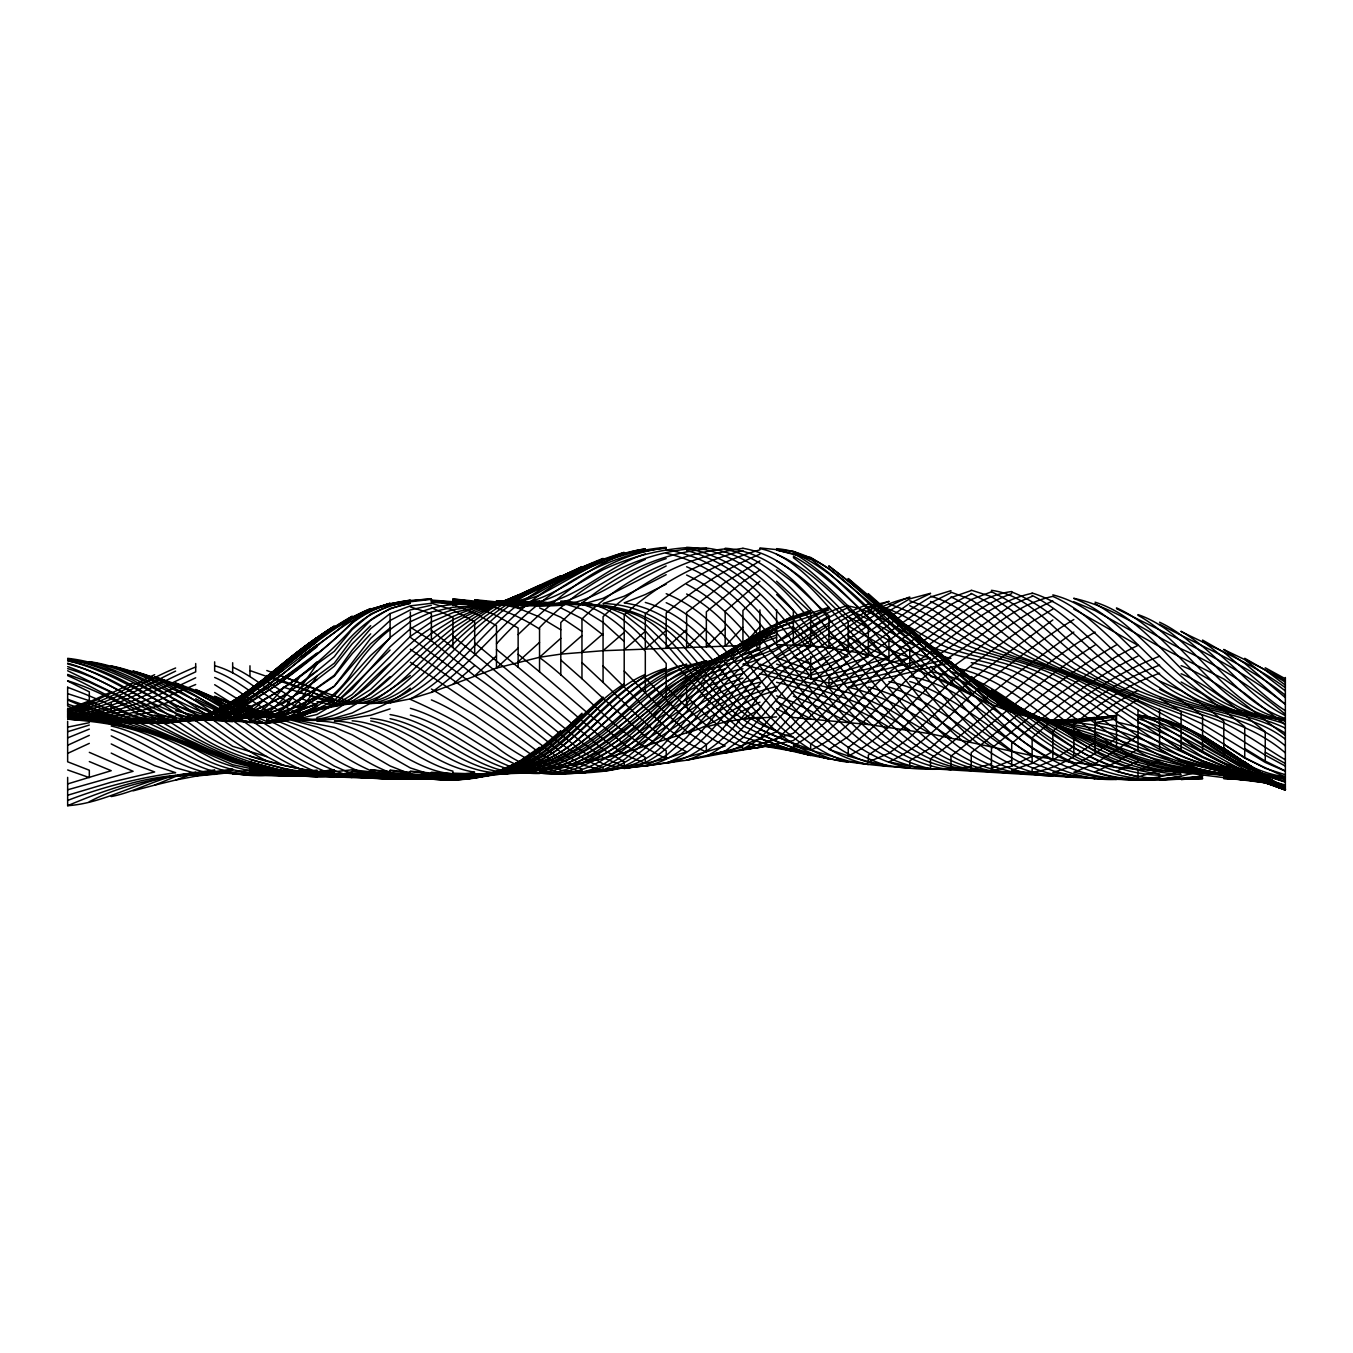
<?xml version="1.0" encoding="UTF-8"?>
<svg xmlns="http://www.w3.org/2000/svg" width="1353" height="1353" viewBox="0 0 1353 1353"><rect width="100%" height="100%" fill="white"/><g stroke="black" fill="none" stroke-linecap="round" stroke-linejoin="round"><path stroke-width="1.5" d="M266.795 720.642L283.42 708.786L300.095 688.474L317.008 664.069M175.619 715.128L195.695 719.086L266.795 722.992L283.42 716.667L300.095 699.907L317.008 676.314M266.795 697.624L249.967 712.439L232.665 720.016L266.795 722.992L283.42 720.861L300.095 709.327L317.008 688.356M283.42 687.899L266.795 706.604L249.967 718.274L249.967 722.028L300.095 699.772L334.309 676.263L352.152 653.719L370.688 633.83M759.929 626.727L742.932 645.499L603.066 650.708L560.802 654.125L539.543 657.27L496.483 668.078L431.387 692.398L410.365 698.892L390.087 702.833L334.309 703.712L283.42 687.104M759.929 594.61L742.932 610.491L742.932 645.499L759.929 644.891L776.588 626.524M742.932 627.369L725.174 646.21L725.174 611.235L759.929 581.215M496.483 643.842C540.71 594.863 599.447 555.322 666.2 547.813M725.174 628.164L706.351 646.886L706.351 611.844L742.932 581.79L759.929 569.934M370.688 625.678L352.152 643.91L334.309 666.234L300.095 692.601L266.795 711.12L232.665 718.798L175.619 720.219L154.648 717.953L111.217 692.415L89.315 682.166L67.65 674.403M518.131 634.591C559.347 595.066 606.837 553.478 666.2 548.151M1202.563 778.821L1138.008 780.038L1095.084 778.567L930.492 768.656L909.757 766.288L888.938 761.857C929.866 743.338 955.996 704.575 991.445 678.259C1018.437 658.015 1044.888 636.908 1073.842 619.505M390.087 650.015L334.309 704.169L317.008 714.485L300.095 718.375L266.795 716.667L232.665 711.069L195.695 692.787L175.619 684.009L154.648 676.737M706.351 628.925L686.614 647.529L686.614 612.419L725.174 582.399L759.929 560.903M518.131 648.07L496.483 668.078L496.483 625.695L474.683 613.044L452.9 604.47L431.387 600.411M581.959 714.215L539.543 751.727L518.131 765.257L496.483 773.037L474.683 777.214L452.9 779.413L431.387 778.601L352.152 769.772L334.309 771.785L317.008 776.622L232.665 773.307M390.087 663.258C366.951 682.724 347.4 709.209 317.008 717.513L317.008 721.25C375.542 719.897 414.864 786.008 474.683 772.191C429.611 765.291 398.137 724.447 352.152 720.794M410.365 627.166L431.387 640.747L474.683 675.891L496.483 655.884M452.9 636.079L581.959 742.476L603.066 757.68L624.207 766.356L645.313 763.413L666.2 758.559L666.2 750.644L645.313 736.506L603.066 698.317L560.802 737.554L539.543 754.619L518.131 766.627L496.483 773.037L452.9 778.009L390.087 778.854L283.42 773.781L249.967 767.134M518.131 661.803L539.543 642.337M686.614 629.652L666.2 648.188L666.2 613.044C694.343 589.029 725.682 568.412 759.929 554.172M759.929 647.444C721.42 670.902 697.505 710.393 666.2 741.698C639.918 772.749 597.941 772.445 560.802 773.848C491.122 769.282 421.815 785.89 352.152 776.064C392.894 771.227 433.823 784.639 474.683 777.772C528.82 772.952 564.522 730.011 603.066 697.066M410.365 662.243L496.483 720.489L539.543 752.826L560.802 765.595L581.959 771.954L645.313 765.967L686.614 760.2L725.174 752.995L742.932 745.215L759.929 729.96L793.365 691.332L810.667 674.065L828.932 659.638L909.757 603.337L930.492 593.527M1285.35 728.134C1244.76 708.6 1195.375 711.949 1159.572 681.337C1122.55 654.818 1095.27 615.074 1052.837 596.385C1013.296 604.639 984.443 635.741 950.973 656.222C912.277 681.557 885.606 720.625 848.246 747.465L848.246 755.972C887.602 768.419 930.475 772.614 971.251 766.491M539.543 657.27L560.802 638.295M666.2 630.43L645.313 648.916L645.313 613.89C678.479 584.885 717.445 561.935 759.929 549.842M581.959 713.251C547.001 747.972 504.77 780.664 452.9 779.649C419.142 779.548 385.69 774.457 352.152 771.142M560.802 654.125L581.959 635.538M624.207 649.728L645.313 631.327M581.959 652.061L603.066 633.694M603.066 650.708L624.207 632.392M452.9 684.381L474.683 665.591M560.802 731.263C527.518 766.288 479.486 784.503 431.387 778.973C399.22 774.187 366.697 770.838 334.309 775.81L352.152 777.434C298.269 768.352 240.157 762.517 195.695 727.728C156.745 699.197 115.884 670.445 67.65 660.721C113.787 671.325 151.57 701.767 195.695 717.327L195.695 719.711L154.648 722.451L67.65 718.24C110.303 718.122 153.396 726.781 195.695 718.172C249.747 701.344 287.242 655.292 334.309 626.151C281.83 657.947 240.056 714.587 175.619 721.927C139.63 725.529 103.572 720.675 67.65 718.528L154.648 722.062L195.695 720.439L154.648 715.111M390.087 676.72C365.175 698.622 335.984 724.633 300.095 718.375C263.209 717.665 228.911 704.135 195.695 689.472M759.929 658.962L742.932 673.219L686.614 737.436L666.2 755.481L645.313 765.697L624.207 768.419L603.066 763.853L581.959 751.338L431.387 630.363M759.929 642.54C730.654 659.74 708.177 685.633 686.614 711.374C663.816 736.641 639.8 768.284 603.066 770.99C649.355 758.915 674.521 713.741 706.351 681.827C730.265 656.611 758.526 634.067 793.365 626.896M560.802 730.603C536.329 752.961 508.119 772.529 474.683 777.772L496.483 772.039L518.131 762.162L539.543 747.363M390.087 627.961L370.688 643.791L334.309 686.292L300.095 709.327M624.207 685.43C582.771 715.855 551.178 765.73 496.483 773.037C551.178 764.005 580.319 711.627 624.207 683.84M300.095 650.032C262.008 678.411 225.528 717.242 175.619 721.842C139.562 725.817 103.488 720.574 67.65 716.887M300.095 652.129C262.668 681.033 225.173 717.445 175.619 721.707C138.953 726.443 101.881 719.103 67.65 705.978L67.65 687.07M300.095 657.355L334.309 632.798L352.152 618.169L370.688 608.782C331.942 625.847 300.518 655.748 266.795 680.779C243.828 694.816 223.076 714.807 195.695 719.593L214.653 716.312L232.665 706.773L317.008 641.61M317.008 653.702L283.42 680.525L232.665 714.113L214.653 719.238L154.648 722.654L67.65 716.312M317.008 661.854C291.842 684.601 262.6 701.514 232.665 717.107C212.641 722.823 193.158 713.809 175.619 704.845C141.321 685.988 106.43 666.674 67.65 658.945L89.315 663.562L111.217 670.53L133.101 680.17L154.648 692.398L232.665 746.315L266.795 756.631L283.42 765.291L334.309 776.199L370.688 773.375L431.387 779.227L370.688 773.764M317.008 646.785L283.42 673.337L232.665 710.46L214.653 718.139L195.695 719.711M195.695 720.591C231.346 718.003 254.432 687.121 283.42 670.192M214.653 711.171C175.129 729.199 130.92 721.555 89.315 717.733C124.628 720.845 160.432 724.565 195.695 719.052C243.083 704.456 276.672 664.695 317.008 637.855C271.953 667.739 233.545 718.426 175.619 721.47C138.294 726.696 101.39 714.874 67.65 699.907M317.008 637.821C282.845 662.327 252.723 693.142 214.653 711.763C271.344 684.753 312.255 632.409 370.688 608.562M232.665 703.712L317.008 638.65L249.967 690.808L232.665 702.528L249.967 691.282L317.008 639.817M283.42 665.236L317.008 639.445C271.513 667.181 234.204 722.434 175.619 721.47L195.695 717.834L214.653 711.018C168.178 732.43 116.375 719.728 67.65 716.447C114.041 714.587 154.546 690.537 195.695 671.849L195.695 663.528M317.008 637.618C276.756 664.475 243.455 704.49 195.695 718.274C249.493 701.006 286.802 654.818 334.309 626.338M283.42 664.357L317.008 638.684M317.008 670.699L283.42 696.321L249.967 712.625L232.665 718.798C182.621 706.063 141.659 668.754 89.315 661.668M317.008 644.671L266.795 682.639L232.665 704.27M431.387 692.398C478.37 659.926 509.81 608.85 560.802 581.502C593.46 563.964 628.942 550.13 666.2 547.373M759.929 652.856C730.349 672.509 709.818 702.072 686.614 728.337C669.684 746.687 650.404 765.95 624.207 768.419L624.207 761.84L603.066 749.393L474.683 642.912M793.365 621.45L759.929 634.811L725.174 659.401L706.351 676.483L645.313 742.12L624.207 759.642L603.066 770.06L581.959 772.986L560.802 770.195L539.543 760.251L474.683 715.179L431.387 688.998M317.008 653.042L283.42 677.904L249.967 699.23L232.665 712.118L214.653 719.136L214.653 717.361C165.387 698.452 121.601 664.222 67.65 658.336M300.095 688.474L334.309 663.224L352.152 639.208L370.688 620.283L390.087 608.478L410.365 603.32C378.096 608.36 353.099 631.361 334.309 656.695C303.951 682.115 272.342 708.498 232.665 717.107C191.348 702.106 155.071 674.589 111.217 665.947M300.095 699.907L334.309 675.232L352.152 650.218L370.688 628.638L390.087 613.619L410.365 605.856L431.387 603.286M390.087 714.587C444.173 723.821 482.801 774.931 539.543 773.476L539.543 771.447C590.601 762.043 627.843 723.229 666.2 691.451C684.28 676.889 703.086 662.632 725.174 654.767C748.108 642.523 768.605 626.439 793.365 617.577C752.048 632.815 716.786 660.535 686.614 692.093C655.545 722.739 628.333 765.849 581.959 772.986L581.959 769.18L560.802 759.456L496.483 711.255L410.365 649.254M759.929 547.948L793.365 551.297L810.667 559.009L828.932 572.962L909.757 647.901L971.251 715.06L991.445 734.933L1011.706 750.78L1032.136 762.449L1052.837 770.787L1073.842 776.284L1095.084 778.567L1052.837 772.563L1073.842 765.544L1095.084 753.486L1116.496 738.129M232.665 702.173C273.864 675.401 309.144 640.324 352.152 616.258M334.309 627.2L300.095 651.199L266.795 677.667L232.665 701.869C273.61 674.978 309.177 640.51 352.152 616.613M317.008 679.73L283.42 703.306L249.967 716.211L232.665 718.798L232.665 717.005M539.543 747.769C510.301 775.861 469.474 777.586 431.387 778.787L474.683 775.81M1052.837 751.439L1032.136 763.413L1011.706 770.145C1042.571 778.635 1071.39 759.405 1095.084 741.867M909.757 681.472C983.208 704.49 1033.354 782.88 1116.496 779.429L1095.084 776.673L1073.842 772.225L1095.084 763.752L1138.008 735.795M249.967 690.402L232.665 702.393C273.763 675.654 309.465 641.356 352.152 616.968M1073.842 632.054L1011.706 677.176L991.445 693.463L930.492 747.955L909.757 760.792L909.757 767.963C859.02 765.003 808.604 757.223 759.929 742.391M410.365 675.485L370.688 703.188L352.152 712.997L334.309 718.139L317.008 720.134L266.795 715.771L232.665 707.873L195.695 690.47L175.619 682.927M645.313 675.925C595.219 707.72 560.886 768.284 496.483 773.815C454.574 783.083 412.479 775.252 370.688 769.891M249.967 773.628L317.008 776.622L452.9 775.759L518.131 772.749L560.802 767.337L603.066 758.61L624.207 752.86L686.614 732.768L725.174 707.247L742.932 697.877L759.929 691.163L776.588 686.377M1052.837 619.962L971.251 679.663L909.757 737.436L888.938 753.317L868.338 761.976L868.338 755.092L888.938 741.156L950.973 681.844L971.251 665.456L1011.706 636.079L1032.136 621.568L1052.837 609.104M666.2 739.448C696.152 719.779 724.971 696.727 759.929 686.563M686.614 732.768C719.221 725.022 742.949 697.167 776.588 690.825M1095.084 645.026C1043.062 676.838 999.021 719.153 950.973 756.141L950.973 769.739C879.433 761.722 834.124 694.765 793.365 642.421C762.466 599.294 720.642 558.417 666.2 549.673M390.087 718.68C429.155 727.322 458.921 756.564 496.483 768.893C534.266 779.48 572.623 760.538 603.066 739.398C637.838 713.961 666.961 680.322 706.351 661.634C738.552 655.731 762.06 631.056 793.365 622.549M334.309 628.181L352.152 616.393M232.665 702.528L249.967 691.095M930.492 593.307L909.757 598.838L888.938 611.116L810.667 665.338L793.365 680.559L742.932 737.706L725.174 751.067L706.351 756.175C750.458 734.408 768.825 683.164 810.667 658.015C844.644 639.14 873.125 610.829 909.757 596.961M410.365 708.346C457.348 722.096 492.221 760.775 539.543 772.867C591.21 766.762 628.519 726.781 666.2 694.918C704.625 662.869 748.649 638.007 793.365 615.97M793.365 553.14C830.302 574.535 857.312 608.833 888.938 636.942C910.806 658.708 930.83 682.216 950.973 705.573C981.737 742.983 1024.204 773.73 1073.842 777.332L1032.136 772.664L1032.136 768.961L1052.837 760.166L1073.842 746.484M1138.008 699.281L1116.496 713.082L1116.496 750.814M645.313 746.315C682.707 723.703 716.633 693.193 759.929 682.233M1095.084 632.088C1034.774 667.13 986.151 717.8 930.492 758.847L930.492 768.825C870.131 764.935 828.476 711.864 793.365 668.196C765.274 627.572 733.546 586.441 686.614 566.772M706.351 726.798L725.174 722.045L742.932 710.815L759.929 702.156M249.967 705.708L232.665 716.515L214.653 720.54L175.619 710.748M828.932 625.255L776.588 657.71L810.667 670.276L848.246 656.442L828.932 646.463M232.665 706.773C289.914 679.663 328.864 621.754 390.087 603.286L370.688 609.391L352.152 617.864L334.309 627.893L370.688 609.087L390.087 603.573M776.588 744.302L725.174 752.995L742.932 749.156L759.929 738.755L810.667 683.925L828.932 667.655L848.246 653.617L909.757 609.848L930.492 597.011L950.973 590.669M410.365 688.153C364.853 724.447 303.782 727.288 249.967 710.545M1116.496 644.874C1063.526 674.437 1018.302 714.993 971.251 752.674L971.251 769.485L1032.136 774.305C956.791 771.075 913.123 701.294 868.338 650.319C829.677 614.177 798.997 557.859 742.932 548.286M317.008 688.457L283.42 708.735L249.967 717.885L232.665 718.798L266.795 714.672L283.42 698.706L300.095 676.568L334.309 651.317L352.152 629.585L370.688 614.059L390.087 605.383L410.365 601.984M759.929 641.102C732.768 662.666 696.186 659.926 666.2 675.079C634.32 692.246 610.186 719.762 581.959 741.833C527.416 782.288 454.185 781.696 390.087 770.5M410.365 698.892C453.576 676.635 480.129 633.711 518.131 604.622C544.261 585.629 572.995 570.171 603.066 558.434M624.207 752.86C669.701 728.438 708.109 689.32 759.929 677.971M810.667 646.903L793.365 656.949L810.667 664.205L828.932 656.29M759.929 709.09L742.932 718.917L725.174 722.045M1138.008 690.301L1116.496 702.63L1095.084 718.206L1095.084 753.486M828.932 616.258C799.505 630.972 775.946 656.848 742.932 664.238L793.365 678.851L848.246 692.601L868.338 699.789L888.938 709.344L930.492 733.783L1032.136 755.667L1073.842 762.669L1138.008 769.434L1223.788 774.728L1265.258 780.985L1285.35 786.245L1265.258 777.451L1223.788 768.014L1202.563 760.843L1181.118 749.85L1116.496 707.196L1073.842 681.236L1052.837 671.088L991.445 651.131L971.251 641.88L930.492 616.275L909.757 605.654M742.932 643.064L776.588 624.646L828.932 607.26M232.665 707.737C275.674 684.55 318.023 657.575 352.152 622.38C368.743 608.867 389.478 602.948 410.365 600.225L390.087 603.709L370.688 609.696L352.152 617.864L370.688 609.78L390.087 603.709M645.313 674.437C611.066 689.167 588.859 720.489 560.802 743.693C536.735 764.276 505.87 774.102 474.683 776.419C513.43 772.664 553.005 763.566 581.959 735.575C613.45 707.67 643.267 672.762 686.614 664.408M232.665 710.46C277.213 688.778 316.264 656.966 352.152 623.141C368.963 610.288 389.055 602.034 410.365 601.476L390.087 604.165L370.688 609.78L390.087 604.165L410.365 600.512L431.387 598.872M283.42 716.667L317.008 698.791M195.695 705.522C227.389 722.705 265.678 728.844 300.095 716.312C322.843 705.792 349.04 707.129 370.688 694.241C405.782 667.384 433.078 629.923 474.683 612.114C503.84 601.053 533.048 590.229 560.802 575.837C519.552 592.377 482.869 618.49 452.9 651.216C429.696 673.523 405.815 703.509 370.688 703.492L370.688 703.374M666.2 669.008C624.19 687.189 598.719 727.846 560.802 752.065C528.634 772.445 489.921 775.624 452.9 778.009C490.26 774.102 530.41 771.954 560.802 747.008C595.574 720.405 622.346 680.779 666.2 668.213M971.251 593.882L950.973 604.537L868.338 662.53L848.246 678.58L793.365 733.258L742.932 749.461L759.929 747.397L793.365 740.565L810.667 726.595L848.246 688.542L868.338 670.953L971.251 599.514L991.445 591.836M1138.008 656.104C1091.296 678.073 1050.943 710.46 1011.706 743.474L1011.706 766.153L991.445 770.72L991.445 748.463C1037.565 710.426 1083.77 671.528 1138.008 645.364L1073.842 609.07M759.929 646.683C737.774 661.008 710.815 662.344 686.614 671.443C663.241 681.405 643.267 697.336 624.207 713.843C589.519 747.279 545.766 773.037 496.483 774.322M666.2 574.687L624.207 596.183L603.066 603.59C657.254 604.436 695.425 646.108 725.174 686.631C743.304 709.462 764.09 730.146 793.365 737.317C809.263 750.019 827.512 760.623 848.246 762.01C765.527 737.131 741.478 637.872 666.2 602.694M603.066 758.61C652.484 736.641 690.385 693.768 742.932 678.107M950.973 592.732L930.492 602.998L848.246 661.245L828.932 676.669L810.667 694.529L776.588 731.736L742.932 745.215M645.313 559.415C610 574.67 580.014 604.909 539.543 605.586C503.434 605.755 467.343 604.503 431.387 601.121M666.2 584.158L645.313 594.542L624.207 602.846C717.428 617.137 739.228 737.554 828.932 758.881L793.365 749.613L776.588 747.127M133.101 682.893L89.315 703.459L67.65 710.004M154.648 674.69C126.269 688.119 98.938 705.031 67.65 710.9M175.619 671.105C140.746 687.781 106.921 709.31 67.65 713.555M848.246 607.514C812.476 623.632 782.727 652.129 742.932 659.232M1011.706 766.153L1032.136 756.192M742.932 643.791L776.588 627.488L810.667 616.308L828.932 608.14M518.131 761.773C485.845 781.544 446.439 779.869 410.365 774.508M518.131 761.993C485.879 781.983 446.405 778.009 410.365 774.457M742.932 645.009L776.588 628.807M581.959 566.586L518.131 597.468L496.483 603.37L452.9 609.713L431.387 616.731L410.365 628.857L390.087 646.683L352.152 689.049L334.309 704.05L300.095 716.312M539.543 585.359C507.121 599.159 477.71 619.217 452.9 644.231C428.241 666.911 405.934 698.03 370.688 703.492M317.008 696.541L283.42 712.591L249.967 717.868L232.665 718.68M666.2 565.96L603.066 598.314L581.959 604.436C621.856 603.59 661.752 617.526 686.614 650.116C713.775 680.069 735.525 718.291 776.588 730.705M1138.008 761.147L1116.496 771.244L1138.008 776.96L1159.572 770.466M603.066 558.654L518.131 598.889L496.483 603.928L452.9 607.277L431.387 612.08L410.365 621.72L390.087 637.567L352.152 681.743L334.309 700.533L300.095 717.327L266.795 721.555L249.967 714.401L214.653 692.499M1052.837 601.02C1015.291 617.171 984.494 645.06 950.973 667.908C914.543 694.765 889.614 735.863 848.246 755.972L828.932 749.427L848.246 736.556L909.757 676.94L930.492 660.518L1011.706 605.062L1032.136 596.335M67.65 753.401L89.315 743.372M175.619 718.883L154.648 712.913L111.217 691.84L89.315 701.97L67.65 709.446M1159.572 760.809L1138.008 770.77L1138.008 780.038L1159.572 779.632L1181.118 776.25L1202.563 770.652L1181.118 761.299L1159.572 748.767L1159.572 709.243M539.543 585.545L474.683 614.33L452.9 628.029L431.387 645.753L390.087 684.635L370.688 698.013L352.152 703.645L317.008 708.211L283.42 718.139L266.795 721.555M67.65 745.266L89.315 735.372M352.152 617.391L370.688 608.918M195.695 677.802C155.223 697.015 113.415 716.989 67.65 717.547L67.65 709.226L89.315 700.905C130.734 718.984 171.73 738.112 214.653 752.539C257.679 768.944 306.438 785.044 352.152 771.565M828.932 609.899C802.972 619.065 783.776 639.715 759.929 652.704C729.267 666.623 693.768 668.483 666.2 689.455C620.604 722.874 577.968 768.301 518.131 772.749M175.619 667.993C139.765 682.994 106.904 706.554 67.65 712.135M1159.572 656.222C1112.166 674.859 1070.257 704.338 1032.136 737.74L1032.136 763.413M67.65 777.383L67.65 805.695C105.838 803.175 138.057 780.512 175.619 775.624M175.619 683.265L195.695 691.857L232.665 714.063C278.921 696.592 318.97 664.695 352.152 628.536C373.394 608.19 402.636 600.191 431.387 599.108M581.959 566.789L518.131 596.436L474.683 610.169L452.9 619.742L431.387 633.492L410.365 651.453L370.688 689.421L352.152 701.277L334.309 705.894C366.866 696.034 385.622 665.118 410.365 643.977C434.262 621.839 464.891 609.307 496.483 602.964L518.131 608.19L539.543 617.002L560.802 629.838M283.42 720.861L317.008 706.215M111.217 796.562C140.12 791.099 165.421 772.681 195.695 773.358L175.619 767.777L111.217 735.863M195.695 684.517L154.648 701.903L133.101 709.192L111.217 714.35L89.315 717.242L67.65 711.779M89.315 801.703C128.231 781.307 171.848 776.081 214.653 769.942M195.695 666.978C153.498 684.161 114.43 711.915 67.65 715.044M1159.572 665.152C1119.98 679.899 1084.548 703.577 1052.837 731.263L1052.837 760.166C1092.142 781.188 1137.907 783.269 1181.118 776.318M742.932 646.176L776.588 632.037M317.008 709.818L300.095 716.87L300.095 718.375M581.959 763.413C640.747 742.831 681.658 688.643 742.932 673.422M1159.572 673.236C1128.013 684.719 1099.431 702.917 1073.842 724.515L1073.842 756.716M133.101 790.845L154.648 785.146L175.619 776.487L195.695 771.988M67.65 737.875L89.315 729.115M1011.706 593.696C973.619 607.294 944.157 636.722 909.757 657.135C872.448 681.151 847.012 718.933 810.667 743.947L810.667 750.154L848.246 761.029L868.338 764.496C774.001 744.657 751.389 628.012 666.2 593.696M645.313 553.986C607.582 565.706 579.321 597.992 539.543 604.453L539.543 605.586L496.483 604.994L431.387 600.715M67.65 805.695C102.151 791.031 138.023 778.584 175.619 775.387M666.2 558.62C629.196 570.103 600.258 600.766 560.802 605.18C531.915 607.226 503.35 602.17 474.683 599.751M888.938 601.206C848.551 617.628 813.694 645.449 776.588 668.128C738.467 697.911 718.68 755.583 666.2 763.143C715.348 744.404 734.561 689.235 776.588 660.653C814.675 642.32 846.285 608.647 888.938 601.764M686.614 664.238C643.521 676.94 616.528 715.551 581.959 741.579C551.517 765.832 512.702 773.848 474.683 775.286M991.445 768.233L1011.706 760.403M390.087 702.833C444.105 685.21 471.284 628.942 518.131 599.768C550.925 578.949 587.101 563.694 624.207 552.413L603.066 560.108L539.543 595.269L518.131 602.609L496.483 604.994L431.387 600.072M742.932 647.85L776.588 634.997M214.653 710.934C168.161 732.717 116.443 718.578 67.65 716.413M810.667 610.575C755.008 627.978 706.976 663.562 666.2 704.49C632.443 738.62 592.868 782.508 539.543 772.867M154.648 785.146L175.619 780.055L195.695 772.698M742.932 649.541L776.588 637.364M67.65 800.452C102.405 786.905 138.699 777.857 175.619 772.664L154.648 765.663L111.217 743.947M810.667 612.148C763.346 625.796 721.352 653.499 686.614 688.017C659.537 714.266 635.809 744.776 603.066 764.394C567.888 783.539 526.097 770.584 496.483 747.11C469.694 727.931 440.435 712.727 410.365 699.366M175.619 699.501C141.372 712.794 104.485 720.557 67.65 717.547L133.101 722.976L89.315 716.921L67.65 711.255M971.251 590.551L950.973 597.637L930.492 610.66L848.246 669.515L828.932 686.495L793.365 724.227L776.588 739.262L742.932 749.156M317.008 703.746C285.094 717.293 246.212 725.428 214.653 706.266C188.591 692.127 161.836 678.817 133.101 671.02M390.087 708.854L370.688 715.263L334.309 721.115C379.601 721.859 410.957 759.896 452.9 771.159L452.9 779.649L431.387 778.432L390.087 773.358L431.387 776.791L431.387 777.89L410.365 778.956L370.688 775.709M560.802 767.337C629.466 749.833 672.627 682.555 742.932 668.805M742.932 653.888C782.778 648.07 810.024 614.837 848.246 605.501M725.174 668.889C654.987 686.935 612.808 759.388 539.543 770.432M283.42 721.064L317.008 710.224M67.65 795.243L111.217 782.203L154.648 771.971L133.101 763.752L111.217 753.08M67.65 731.753L89.315 725.056M742.932 550.553C698.808 562.07 657.795 584.124 624.207 615.04L624.207 687.104C649.203 711.255 673.05 739.11 706.351 751.794L725.174 745.977C693.362 730.4 669.684 703.137 645.313 678.191M175.619 780.055L195.695 776.199L214.653 770.5M1181.118 770.381C1153.449 781.73 1123.193 781.239 1095.084 771.751L1116.496 762.213L1138.008 749.122L1138.008 709.851C1104.792 689.387 1069.191 673.151 1032.136 660.991C993.812 649.085 966.025 618.541 930.492 601.459M67.65 783.928L111.217 770.703L89.315 761.57M67.65 789.797L133.101 771.295L89.315 752.353M971.251 769.485L991.445 763.87M560.802 773.121C629.703 756.834 666.336 687.798 725.174 653.499C665.676 686.242 627.302 750.78 560.802 771.244C502.826 783.844 462.252 729.402 410.365 715.077M195.695 689.895C251.557 711.932 293.939 760.183 352.152 776.571L370.688 771.464M539.543 602.609L518.131 608.19L518.131 601.003M518.131 604.267C565.047 596.791 597.738 554.815 645.313 549.047M1032.136 593.307C985.508 603.303 949.789 641.999 909.757 666.116C874.241 691.231 851.071 732.091 810.667 750.154L793.365 746.027C837.456 720.811 864.787 674.098 909.757 649.305C943.802 630.38 971.454 596.774 1011.706 591.532M232.665 769.705L214.653 774.017L195.695 776.199M195.695 691.637C220.387 700.025 240.005 720.912 266.795 722.992C300.535 718.392 333.751 702.038 352.152 672.492C379.466 628.841 421.662 599.548 474.683 604.74L431.387 601.51M909.757 597.755C865.328 606.262 832.738 642.59 793.365 662.953C753.147 690.334 735.203 744.962 686.614 760.2L742.932 746.957C711.712 735.575 689.252 709.615 666.2 686.867M370.688 776.148L390.087 771.684L370.688 769.671M431.387 605.231L410.365 609.915L390.087 620.52L370.688 638.362L334.309 686.14L300.095 705.759L266.795 716.515L249.967 717.885L249.967 716.633M214.653 665.727C247.007 674.318 268.435 703.323 300.095 713.048L334.309 705.691L352.152 694.579L410.365 636.384L431.387 621.957L452.9 612.655L496.483 603.032L474.683 600.039M645.313 548.878C607.007 554.645 572.488 572.64 539.543 592.056C512.753 608.004 482.108 603.878 452.9 599.531M67.65 727.153L89.315 722.688M154.648 711.357L133.101 715.686L111.217 718.122L154.648 721.064M214.653 677.447C239.363 688.068 257.949 709.107 283.42 718.139L317.008 711.458M300.095 714.283L283.42 717.361L249.967 712.49M175.619 721.352L195.695 717.682C167.975 724.227 139.308 722.181 111.217 719.711L154.648 722.316M352.152 773.612C299.842 775.675 242.61 782.338 195.695 754.551C157.202 730.163 112.028 722.603 67.65 717.09L111.217 720.05L89.315 718.308L89.315 717.242C132.543 727.001 176.093 737.114 214.653 759.963C257.188 778.06 306.556 777.332 352.152 773.781L317.008 775.709L300.095 775.303L266.795 770.331L232.665 774.153L317.008 775.996L352.152 774.373L390.087 776.132L410.365 772.309L390.087 770.128M742.932 548.32C690.402 555.39 641.356 580.183 603.066 616.664L603.066 682.419C629.416 707.162 653.803 735.339 686.614 751.761L666.2 758.559C616.393 735.812 583.042 689.54 539.543 657.541M1116.496 718.866L1095.084 722.603L1116.496 725.885L1138.008 732.345L1202.563 761.046L1285.35 789.932L1285.35 677.515M1116.496 716.802L1073.842 722.739L1032.136 717.564L1011.706 709.462L991.445 696.271L950.973 662.496L848.246 687.239C886.012 695.814 919.245 716.498 950.973 737.875M195.695 774.22L232.665 769.096M725.174 548.878C670.8 554.459 620.706 581.046 581.959 619.048L581.959 678.716L603.066 698.317M518.131 605.332C550.062 604.081 575.955 584.141 603.066 569.714C629.314 557.402 657.676 549.69 686.614 547.677M706.351 549.064C650.438 554.206 599.954 583.346 560.802 622.566L560.802 675.367M232.665 770.364L214.653 773.053L175.619 776.013L214.653 773.967C176.55 768.859 146.936 741.664 111.217 729.707M1116.496 715.686C1088.59 720.709 1060.042 724.007 1032.136 717.056C1000.949 705.978 977.069 682.267 950.973 662.902M352.152 772.918L410.365 777.687L431.387 774.711L410.365 767.946L352.152 734.78L334.309 727.39L283.42 717.564L249.967 709.226L317.008 726.933L334.309 733.732L390.087 765.933L410.365 774.034L410.365 779.176L452.9 774.846M1202.563 775.912L1181.118 779.024L1159.572 780.038L1202.563 776.216M410.365 601.392L390.087 604.165L431.387 599.311M410.365 775.946L431.387 773.07L410.365 771.109M249.967 770.161L214.653 774.356L195.695 774.762M742.932 749.461L759.929 747.262M300.095 770.212L317.008 771.954L334.309 769.857L283.42 775.134L266.795 774.017L300.095 770.483M1116.496 715.788L1073.842 720.084L1073.842 722.739C1111.946 724.785 1146.735 741.173 1181.118 756.141C1215.011 770.043 1251.593 775.692 1285.35 789.932L1265.258 782.338L1181.118 759.608L1116.496 734.645L1095.084 728.489L1052.837 720.912L1032.136 715.906L1011.706 706.232L971.251 679.274L909.757 630.43L868.338 593.696M1116.496 715.399L1073.842 720.625L1052.837 720.371L1032.136 716.43L1011.706 706.909L971.251 678.496L950.973 671.629L848.246 580.995L828.932 565.977M334.309 771.278L300.095 774.965L266.795 770.99L232.665 762.297L175.619 739.212L67.65 704.135M1095.084 717.411L1073.842 719.695L1052.837 719.881M539.543 600.867L518.131 603.015L496.483 600.817M283.42 770.483L249.967 774.068L283.42 775.523L334.309 775.235M759.929 717.293L742.932 718.917L776.588 716.921M334.309 773.02C294.616 776.723 254.144 776.943 214.653 771.684C178.038 761.35 148.61 734.358 111.217 726.02M452.9 779.582L474.683 777.485L496.483 771.988C461.779 784.148 425.485 776.419 390.087 773.138M370.688 718.342C417.739 722.756 450.87 762.517 496.483 771.244L496.483 772.698L452.9 776.554L410.365 771.616M452.9 775.759L496.483 772.783C448.993 770.415 416.25 729.318 370.688 720.912M496.483 772.698L452.9 777.079L431.387 775.861L452.9 773.696L431.387 772.242M1202.563 777.857L1181.118 779.463L1202.563 778.415M706.351 547.88C642.083 548.658 583.244 582.179 539.543 627.623L539.543 671.781L624.207 744.471L645.313 757.494L645.313 763.413L624.207 754.517L603.066 739.042L560.802 702.342L496.483 649.406M334.309 774.39L300.095 775.658L249.967 772.817M474.683 773.493L452.9 775.032L431.387 772.867M390.087 774.187L431.387 777.89L474.683 775.692M232.665 714.063C265.594 735.592 296.29 762.449 334.309 774.609L300.095 775.658L249.967 770.838M67.65 666.606C105.263 679.849 137.752 704.236 175.619 716.786L175.619 721.166C145.718 724.954 116.358 715.382 89.315 703.509M266.795 719.728C308.704 737.74 343.036 774.576 390.087 778.854L370.688 777.975L352.152 773.882L300.095 775.049L249.967 769.045M1073.842 719.272C1021.701 726.24 975.97 695.763 930.492 675.502C887.145 657.051 840.416 646.683 793.365 644.891L793.365 610.457L776.588 594.559M249.967 768.792C277.737 774.542 306.015 776.859 334.309 774.576M133.101 712.287L154.648 718.764L175.619 721.014L154.648 721.707L67.65 716.701M334.309 775.066L300.095 775.573L283.42 773.662L249.967 765.629M539.543 605.586L560.802 605.315L518.131 601.222M317.008 775.218C258.372 774.542 203.982 747.33 154.648 717.851M352.152 774.795L410.365 777.687C381.817 773.73 358.46 755.955 334.309 741.698C308.23 726.595 279.022 718.426 249.967 711.272M67.65 718.409L89.315 719.001L67.65 715.365M452.9 773.172L474.683 773.865M776.588 581.232L810.667 612.385L810.667 645.871L776.588 644.62L776.588 609.746M249.967 774.305L283.42 775.523M431.387 776.013L452.9 776.876M1223.788 778.719L1244.726 779.717L1265.258 782.761L1285.35 789.137L1244.726 761.993L1285.35 789.188C1228.439 757.934 1177.465 716.177 1116.496 692.347C1088.269 679.849 1058.875 669.82 1032.136 654.243C1003.791 636.874 981.297 611.116 950.973 596.91M67.65 719.052L111.217 721.656L67.65 717.648M266.795 775.1C225.156 779.311 189.64 756.513 154.648 737.859C127.453 724.92 97.264 721.826 67.65 719.153L89.315 720.134L67.65 717.919M175.619 721.166L133.101 717.969M370.688 774.914L390.087 776.132M1223.788 778.246L1244.726 779.717L1223.788 778.026M214.653 720.422L232.665 721.69L214.653 718.172L175.619 705.437M930.492 733.783L868.338 724.498L793.365 717.496L776.588 708.668M452.9 598.939L518.131 605.467L496.483 604.994L452.9 600.546M67.65 708.279L175.619 739.651L232.665 764.749L266.795 771.954L300.095 775.151L283.42 773.662L249.967 765.358M352.152 776.571L370.688 778.229L300.095 775.658C216.209 765.51 145.228 716.041 67.65 687.324M496.483 600.698L539.543 604.994M431.387 602.136L452.9 604.148L452.9 605.417M390.087 775.675L410.365 777.738M410.365 779.176C374.866 779.683 346.114 757.105 317.008 739.99C285.077 720.405 248.106 712.625 214.653 696.677M300.095 775.303L283.42 773.561L249.967 766.136M539.543 601.459C583.633 608.309 633.356 598.55 666.2 636.637C686.766 657.998 704.862 681.523 725.174 703.12C746.771 728.827 780.563 737.825 810.667 749.68M725.174 548.219C790.71 553.259 825.719 622.16 868.338 663.528C906.662 709.462 947.337 765.883 1011.706 772.935C937.206 771.65 891.424 703.864 848.246 652.501C811.783 614.296 780.478 560.954 725.174 549.233M283.42 769.975L334.309 776.199L283.42 773.747L249.967 765.088M67.65 680.779C113.432 694.816 151.908 724.565 195.695 743.169C228.826 759.507 264.393 768.589 300.095 776.318M759.929 745.571L793.365 749.613M1138.008 780.038C1070.054 777.028 1015.528 731.533 971.251 684.077C924.133 644.434 877.826 603.573 828.932 566.129M686.614 547.305C751.236 549.944 791.606 608.038 828.932 653.313C870.96 704.71 918.078 770.669 991.445 771.565C916.86 764.056 873.531 692.905 828.932 641.525C795.226 603.37 761.232 554.155 706.351 548.117M452.9 599.261C483.867 601.273 513.565 612.317 539.543 629.06M560.802 601.933L603.066 606.245L581.959 603.134M560.802 601.087C596.081 601.222 623.412 626.354 645.313 651.3L645.313 693.024L666.2 713.64L686.614 731.432L706.351 744.539L706.351 751.794L666.2 762.754L645.313 765.967C699.213 756.141 720.084 697.133 759.929 666.014C795.327 644.468 829.389 618.727 868.338 604.114C906.984 608.968 934.399 640.95 971.251 651.368C1007.122 660.146 1043.451 669.803 1073.842 691.873C1109.629 714.621 1142.135 742.932 1181.118 760.301C1215.265 771.768 1251.187 776.926 1285.35 788.461M317.008 775.658L283.42 770.922L249.967 761.874M1223.788 775.996L1265.258 782.406L1285.35 789.746C1233.615 771.345 1190.386 734.747 1138.008 718.697M1285.35 719.356L1265.258 716.397L1285.35 721.115M300.095 719.103L266.795 714.012L232.665 703.442L214.653 696.186M1138.008 715.889C1194.564 721.217 1238.705 760.809 1285.35 789.188M1265.258 782.288L1285.35 789.949C1231.348 767.236 1169.652 773.984 1116.496 747.735C1067.077 726.815 1013.126 714.029 971.251 678.614M971.251 676.534C1013.6 712.067 1066.604 728.388 1116.496 749.951C1163.309 772.14 1216.076 769.519 1265.258 782.389C1207.823 769.942 1148.815 762.838 1095.084 737.081C1042.047 722.739 992.764 698.419 950.973 662.395M300.095 719.627L266.795 713.809L232.665 702.748M266.795 769.603L300.095 775.54M1138.008 715.111C1194.124 722.79 1234.494 768.098 1285.35 789.442M300.095 720.54L266.795 714.485L232.665 703.289M1244.726 777.028C1177.668 770.043 1117.155 739.533 1052.837 722.147C988.316 702.951 938.711 653.634 888.938 610.71L991.445 698.638L1011.706 710.951L1032.136 717.733M793.365 751.219L742.932 742.509L725.174 731.195L706.351 715.466L686.614 696.524M1138.008 778.449C1080.218 771.616 1031.646 736.404 991.445 696.474C951.447 661.16 906.375 631.986 868.338 594.339M175.619 720.219C136.146 715.382 103.285 691.163 67.65 675.604M1138.008 715.01L1159.572 719.187M810.667 754.128L776.588 747.228L742.932 736.962L725.174 723.449L706.351 706.587M317.008 701.598L334.309 705.116L334.309 701.75L317.008 694.072L249.967 670.581M1285.35 778.212C1213.167 767.861 1162.261 708.498 1095.084 684.364C1067.246 672.153 1037.869 663.274 1011.706 647.512C984.494 630.599 962.203 604.909 930.492 596.183M1202.563 773.07C1126.914 764.749 1078.29 699.197 1011.706 670.276C985.339 659.824 956.52 657.744 930.492 646.328C902.502 633.965 879.095 611.404 848.246 606.009M776.588 550.147L810.667 557.402L828.932 568.717L868.338 601.442L950.973 678.073L971.251 694.952M67.65 714.688L154.648 733.038L195.695 745.977L232.665 760.741L283.42 775.573M909.757 767.963C803.411 747.296 778.956 617.374 686.614 575.059M1223.788 774.728C1148.088 767.371 1096.116 707.433 1032.136 673.845C1006.497 661.127 977.729 658.234 950.973 648.848C921.765 637.939 898.121 616.139 868.338 606.567M686.614 548.219C814.354 573.554 839.08 752.894 971.251 770.483C835.19 763.363 810.109 583.228 686.614 550.536M1181.118 771.886C1099.414 760.217 1051.552 678.073 971.251 662.666M1285.35 776.842C1237.623 770.821 1204.796 730.637 1159.572 717.919L1181.118 726.392M1285.35 779.7L1244.726 770.432L1223.788 762.821L1202.563 751.186L1138.008 709.936M1116.496 721.978L1138.008 727.102L1159.572 735.897L1202.563 757.426L1223.788 766.576L1285.35 789.915C1234.004 772.174 1188.34 742.053 1138.008 722.401M776.588 548.641C834.581 553.867 866.292 608.698 909.757 640.341C952.783 676.483 983.546 726.206 1032.136 755.769M1138.008 716.295C1192.433 728.117 1233.818 769.908 1285.35 789.662C1238.485 769.722 1185.854 776.233 1138.008 760.132C1087.947 739.668 1036.415 720.523 991.445 689.929C1046.85 730.637 1107.414 783.573 1181.118 774.237C1117.46 771.7 1064.473 733.783 1011.706 702.461M581.959 602.423C618.845 606.618 643.149 637.601 666.2 663.444L666.2 699.924M266.795 675.57C306.116 686.377 349.581 717.986 390.087 694.647C433.501 662.446 466.43 615.7 518.131 595.202C485.592 607.987 456.096 627.454 431.387 652.18C408.285 673.134 386.095 702.681 352.152 703.645L352.152 700.871M991.445 590.331C1025.878 594.779 1048.829 623.767 1073.842 644.891C1093.461 662.446 1114.398 678.732 1138.008 690.605C1187.19 711.56 1243.306 716.65 1285.35 752.877M452.9 600.935L474.683 606.296L496.483 615.615L518.131 628.029L518.131 667.333M930.492 671.646C995.673 682.572 1034.876 743.575 1095.084 765.392M89.315 661.972C158.91 673.743 206.417 730.028 266.795 761.012M300.095 692.837L334.309 701.75M950.973 666.928C1024.052 679.747 1066.925 752.031 1138.008 769.434M909.757 676.517C966.414 686.275 1003.402 734.764 1052.837 759.439M776.588 682.301C816.011 691.62 854.25 706.046 888.938 727.119M249.967 708.752L283.42 717.564M195.695 719.069C149.726 708.786 112.942 675.84 67.65 663.19M249.967 764.563L283.42 773.375L317.008 776.165L283.42 772.495L249.967 763.549M776.588 549.927L810.667 559.009M1265.258 782.338C1226.867 774.812 1190.589 759.523 1159.572 735.406M1159.572 770.804C1086.374 756.953 1042.554 685.447 971.251 667.114M603.066 605.603L624.207 611.252L645.313 624.308L666.2 644.332L706.351 690.436L725.174 709.902L742.932 725.715L776.588 741.647L810.667 753.875M759.929 734.121L810.667 755.448L793.365 750.78L759.929 738.45M930.492 768.825C810.295 740.192 786.854 581.3 666.2 553.208M249.967 759.439L283.42 768.572L334.309 776.639C277.822 775.015 222.653 756.75 175.619 725.597C141.507 703.357 107.225 680.018 67.65 668.653M249.967 756.107L283.42 765.291M249.967 769.857L266.795 774.525M759.929 673.625C811.699 687.155 864.838 699.518 909.757 730.197M1073.842 598.314C1113.062 606.821 1145.72 631.361 1181.118 648.865C1218.799 665.693 1253.774 687.73 1285.35 714.299M888.938 681.608C936.58 691.129 971.792 726.612 1011.706 751.439M1285.35 787.175L1265.258 781.171L1181.118 762.331L1095.084 731.635L1032.136 715.619L1011.706 705.742L991.445 693.345L950.973 662.209M111.217 666.166C171.78 679.341 214.958 726.443 266.795 756.631M810.667 755.448L776.588 745.046L742.932 731.195L725.174 716.481L706.351 698.402L645.313 630.972L624.207 614.262L603.066 605.569M266.795 770.331C199.331 749.816 134.15 722.468 67.65 699.281M759.929 548.591C788.731 554.476 808.722 577.832 828.932 597.299C857.227 625.323 884.372 654.497 909.757 685.193C944.749 730.468 991.597 776.148 1052.837 775.743C989.533 769.383 947.337 716.972 909.757 671.257C873.277 631.242 836.255 590.855 793.365 557.639M560.802 602.626L581.959 609.205L603.066 622.363L624.207 641.491M1285.35 782.102L1265.258 775.776L1223.788 765.95L1202.563 756.615L1095.084 689.151L1073.842 678.157L1052.837 669.38L1011.706 655.664L991.445 647.005L971.251 635.301L930.492 608.393L909.757 600.783M67.65 663.968C115.631 675.874 155.24 706.435 195.695 733.225C231.431 759.05 275.42 765.578 317.008 776.622L317.008 770.111L283.42 773.899L283.42 775.134M1285.35 785.044C1248.227 774.812 1211.206 762.111 1181.118 737.097M1052.837 594.88C1106.703 608.512 1135.691 662.091 1181.118 690.182C1211.95 712.287 1250.967 711.407 1285.35 724.075M431.387 603.184L452.9 610.034L474.683 621.771L474.683 654.175M971.251 590.162L991.445 596.622L1011.706 610.389L1052.837 646.277L1073.842 662.818L1095.084 676.449L1116.496 687.239L1138.008 696.169L1202.563 718.68L1223.788 729.03L1265.258 755.177L1285.35 766.069M1285.35 774.762L1265.258 768.318L1244.726 757.511L1202.563 730.603L1181.118 718.798L1073.842 672.559L1052.837 661.414L1032.136 647.343L991.445 613.721L971.251 599.717L950.973 592.157M868.338 687.053C906.747 696.71 938.999 720.472 971.251 742.323M759.929 664.137L793.365 674.741L828.932 683.096L930.492 658.099C900.337 650.303 875.188 631.411 848.246 616.68M410.365 606.905L431.387 613.704L431.387 640.747M67.65 693.632L89.315 700.719M1265.258 780.985C1229.877 768.555 1190.623 766.187 1159.572 742.898C1130.888 724.058 1103.152 703.746 1073.842 685.836C1042.926 664.898 1005.55 659.858 971.251 647.106C942.517 635.166 919.211 612.706 888.938 604.267M930.492 676.399C986.269 690.52 1021.989 740.683 1073.842 762.669M249.967 722.603L232.665 716.836L195.695 698.791M793.365 691.146L828.932 704.473L868.338 724.498M133.101 671.223C197.166 688.237 240.462 743.085 300.095 768.994M776.588 664.12L810.667 675.13L828.932 670.276L868.338 656.831L828.932 635.724M67.65 769.958L89.315 777.603L89.315 770.229L67.65 761.79L67.65 721.25M1285.35 781.78C1255.872 772.073 1227.086 759.625 1202.563 740.277M352.152 702.63L266.795 670.513M1032.136 593.02C1084.379 608.985 1113.654 660.704 1159.572 687.595C1197.54 713.471 1246.992 708.448 1285.35 733.191M111.217 707.856L133.101 715.906L154.648 720.692L154.648 723.331M888.938 687.07C927.515 698.554 958.364 725.276 991.445 746.924M1116.496 767.641C1060.667 750.915 1023.984 700.939 971.251 678.293M776.588 695.848L793.365 702.19L828.932 720.371M645.313 602.44C713.978 622.346 738.823 697.759 793.365 737.317M154.648 676.974C215.634 696.237 257.865 749.207 317.008 772.089M793.365 696.237L810.667 703.222L848.246 722.282M283.42 676.449L317.008 689.962L334.309 699.23M1095.084 602.186C1140.461 616.511 1166.861 659.452 1202.563 688.034C1225.75 707.923 1255.381 716.989 1285.35 719.695C1222.419 706.976 1196.982 634.963 1138.008 614.6M1073.842 601.764L1095.084 610.592L1159.572 646.649L1223.788 679.003L1244.726 693.311L1285.35 724.836M1011.706 591.988C1069.107 614.11 1101.46 674.673 1159.572 696.71C1201.853 712.287 1249.428 715.838 1285.35 745.841M1285.35 777.129L1244.726 758.103L1223.788 744.302M300.095 697.894L317.008 705.048L300.095 708.38C275.826 697.607 256.867 678.073 232.665 667.114M1285.35 718.561C1233.665 700.55 1208.415 645.009 1159.572 622.211M759.929 729.132L793.365 743.727M352.152 773.882L334.309 766.102L249.967 714.739L266.795 717.056L300.095 710.596L334.309 695.78L370.688 655.495L390.087 638.024L390.087 613.552M1285.35 771.21L1265.258 762.415L1202.563 724.092L1181.118 714.198L1116.496 689.404L1073.842 668.906L1052.837 654.97L991.445 604.317L971.251 593.375M539.543 607.869L560.802 617.256L581.959 631.462M1116.496 608.63C1174.133 637.72 1234.714 663.41 1285.35 704.253M1159.572 681.066L1181.118 690.706L1202.563 704.389L1223.788 721.064L1223.788 754.957M776.588 701.717L810.667 718.747M431.387 607.632L452.9 617.374L452.9 646.802M67.65 670.767L111.217 691.84M848.246 609.713C883.306 624.274 912.717 651.351 950.973 658.302L828.932 687.341L828.932 679.189L909.757 657.761L888.938 649.474L848.246 625.932M1073.842 598.398C1117.713 615.361 1144.621 656.611 1181.118 684.212C1210.445 708.701 1248.667 715.044 1285.35 719.678C1220.118 713.437 1190.944 644.552 1138.008 615.294M1181.118 665.642C1220.761 680.965 1251.373 711.052 1285.35 735.389M1223.788 649.575L1244.726 659.587L1285.35 690.943M1181.118 631.547C1216.499 649 1253.352 664.238 1285.35 687.679M793.365 552.362C839.249 573.587 872.262 614.076 909.757 646.819L909.757 667.283L888.938 647.749M1032.136 714.147L1095.084 745.013L1138.008 762.348L1159.572 767.811L1223.788 775.54L1265.258 782.761L1159.572 769.637L1138.008 764.699L1116.496 757.291L1095.084 747.668L1032.136 713.91M991.445 591.785C1045.937 617.12 1079.914 673.709 1138.008 693.886C1165.965 705.454 1196.018 710.799 1223.788 722.857C1245.436 733.258 1264.784 747.532 1285.35 759.794M1244.726 748.513L1265.258 761.062L1285.35 770.973M776.588 554.273C813.153 570.188 839.469 601.578 868.338 627.927L868.338 655.038L848.246 635.2M67.65 681.066L89.315 691.823L89.315 708.837M1181.118 673.743C1212.795 687.324 1238.536 710.596 1265.258 731.719L1265.258 761.062M1159.572 624.173C1202.005 646.886 1247.449 664.915 1285.35 695.222M560.802 607.852L581.959 618.676L603.066 634.98M1244.726 659.317L1265.258 669.87L1285.35 682.132M1159.572 689.269L1181.118 700.397L1202.563 715.686L1202.563 752.082M1181.118 724.971L1202.563 736.032L1285.35 788.917L1202.563 735.372M1181.118 725.191L1202.563 736.658M431.387 699.907C477.474 719.204 512.33 759.557 560.802 772.986L560.802 773.848M1011.706 712.287L991.445 701.429L971.251 685.785L909.757 629.855L848.246 578.526M1116.496 607.886C1173.778 633.322 1201.549 702.613 1265.258 716.718C1190.792 711.543 1155.073 636.451 1095.084 603.776M1285.35 678.783L1265.258 667.79L1285.35 680.796M1265.258 752.234L1285.35 763.515M1032.136 595.438C1080.354 619.894 1111.067 668.365 1159.572 692.736C1199.756 713.268 1248.616 710.832 1285.35 739.144M1181.118 681.963L1202.563 694.055L1244.726 726.696L1244.726 758.103M1202.563 640.07L1223.788 652.231L1285.35 704.439M1244.726 658.285L1265.258 670.09L1285.35 685.108M848.246 636.384L868.338 648.002L888.938 657.304L848.246 669.921L810.667 679.24L810.667 656.442M686.614 584.259C769.553 626.676 794.515 739.584 888.938 766.119C840.585 762.804 806.27 722.13 776.588 688C749.968 653.837 726.426 614.448 686.614 594.001M214.653 684.703L266.795 717.158L266.795 722.992M1052.837 760.318C1011.993 739.601 982.853 703.357 950.973 671.646M1285.35 715.602C1244.709 695.188 1220.118 654.074 1181.118 631.259M793.365 556.168C830.015 576.615 858.174 608.613 888.938 636.536L888.938 660.484L868.338 640.713M1159.572 698.452L1181.118 711.441L1181.118 749.866M776.588 560.937C804.105 576.192 825.77 599.464 848.246 621.027L848.246 650.844L828.932 631.124M1202.563 735.626L1223.788 749.038M1223.788 649.491L1244.726 663.376L1285.35 697.624M1011.706 702.714C1057.014 733.461 1103.422 767.709 1159.572 773.865L1159.572 778.702C1083.652 775.506 1027.401 721.014 971.251 676.771M1223.788 748.04L1265.258 776.199M1223.788 748.294L1244.726 762.534M991.445 704.372L971.251 690.098L848.246 578.796M266.795 681.438L300.095 703.103L300.095 713.048M1285.35 710.68C1254.806 691.18 1232.312 661.938 1202.563 641.39M776.588 569.951L793.365 582.399L828.932 615.835L828.932 647.816L810.667 628.452M474.683 675.891C518.622 704.913 554.172 747.279 603.066 768.03L603.066 770.347L581.959 764.783L560.802 752.048L518.131 718.172L410.365 637.348L410.365 612.03M518.131 654.277L539.543 671.781M909.757 628.232L950.973 664.086L909.757 627.995M930.492 645.212L971.251 679.206L930.492 645.584M560.802 660.027L581.959 678.716M930.492 666.488L950.973 685.007M909.757 656.323L930.492 675.502M581.959 662.564L603.066 682.419M603.066 665.964L624.207 687.104M624.207 671.071L645.313 693.024M793.365 626.997L810.667 645.871M759.929 609.882L759.929 644.891M686.614 686.377L686.614 707.518M283.42 718.139L283.42 712.98C259.573 700.448 240.191 680.542 214.653 671.02L214.653 661.837M249.967 665.794L249.967 676.449M232.665 662.75L232.665 672.779M111.217 702.799L111.217 712.371M645.313 692.533C603.996 731.821 556.844 773.037 496.483 773.984C535.23 773.121 572.911 759.321 603.066 735C636.756 709.446 665.05 674.369 706.351 660.805L686.614 665.913L666.2 676.703L645.313 692.533M195.695 717.953L175.619 721.944L195.695 718.037M370.688 775.235L352.152 775.049L370.688 775.235"/></g></svg>
